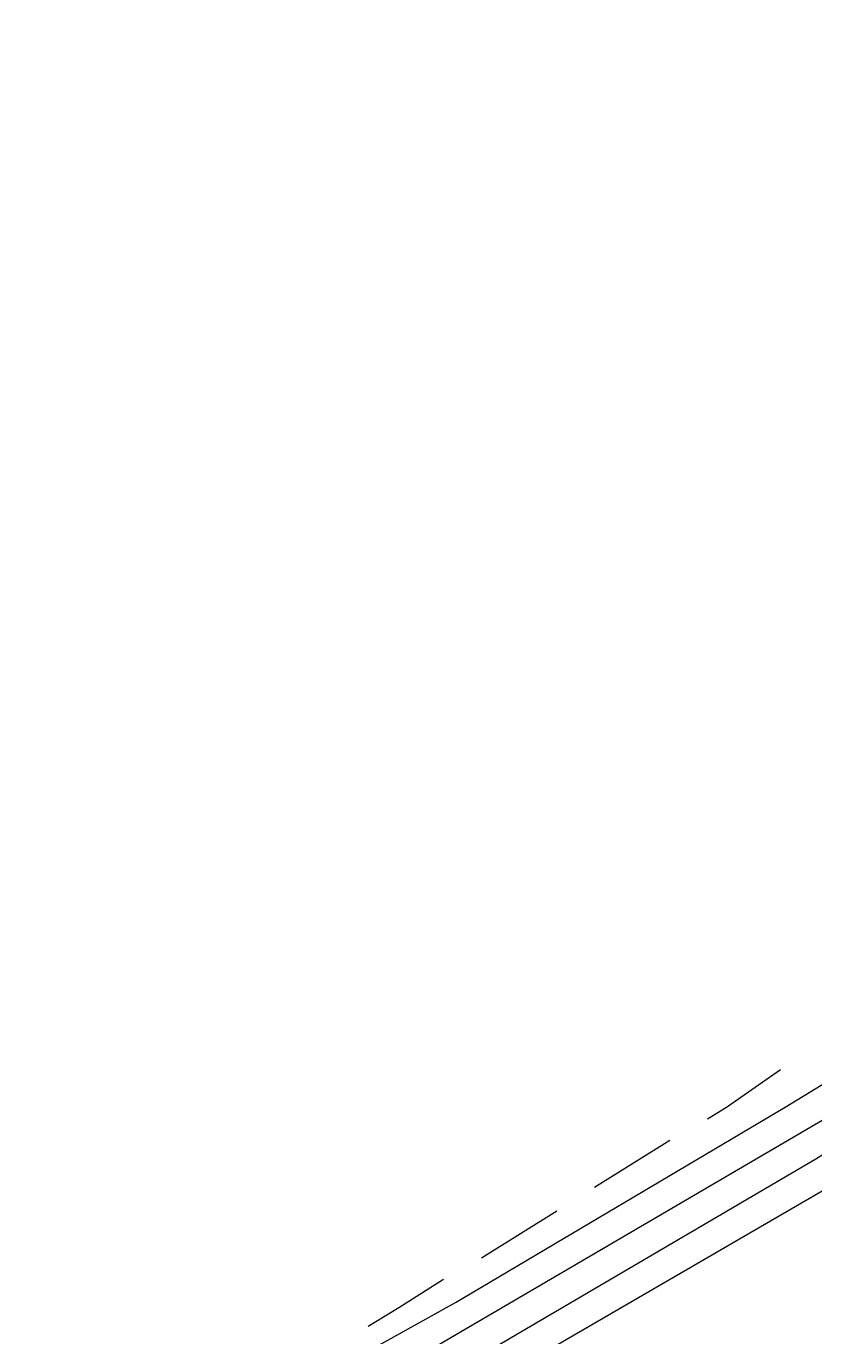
# Model space of a CAD drawing. Header units: feet. Extents: x -84 to 198, y -22 to 181.
# Drawn here: x 108 to 112.46, y 19.98 to 27.4 of the extents above; entities that cross this region are included whole.
import ezdxf

# ---------------------------------------------------------------- set-up
doc = ezdxf.new("R2010")
doc.units = ezdxf.units.FT
doc.layers.add('A-AREA-UNIDAD', color=30, linetype='CONTINUOUS')
doc.layers.add('A-LINEA', color=7, linetype='CONTINUOUS')

msp = doc.modelspace()

# ---------------------------------------------------------------- linework, layer by layer
at = {"layer": 'A-AREA-UNIDAD'}
msp.add_lwpolyline([(73.52, 8.6044), (80.832, 9.6), (80.88, 9.8489), (83.44, 9.76), (88.512, 10.9689), (92.4, 12.16), (92.448, 12.48), (96.72, 13.92), (100.8, 15.5556), (101.952, 15.68), (108.672, 18.9689), (114.32, 22.2756)], dxfattribs=at)
at = {"layer": 'A-LINEA'}
for p, q in [((111.2133, 20.8311), (111.64, 21.0978)), ((110.5733, 20.4311), (111, 20.6978))]:
    msp.add_line(p, q, dxfattribs=at)
for points in [[(77.8133, 8.9778), (79.96, 9.3111), (82.0933, 9.6978), (84.2133, 10.1378), (86.3333, 10.6178), (88.4267, 11.1511), (90.52, 11.7378), (92.5867, 12.3644), (94.6533, 13.0444), (96.6933, 13.7778), (98.72, 14.5511), (100.72, 15.3644), (102.7067, 16.2444), (104.6667, 17.1511), (106.6133, 18.1244), (108.5333, 19.1244), (110.4267, 20.1778), (112.2933, 21.2844), (114.1467, 22.4178), (115.96, 23.6044), (117.7467, 24.8311), (119.5067, 26.0978), (121.2267, 27.4044)], [(77.8133, 8.9778), (79.96, 9.3111), (82.0933, 9.6978), (84.2133, 10.1378), (86.3333, 10.6178), (88.4267, 11.1511), (90.52, 11.7378), (92.5867, 12.3644), (94.6533, 13.0444), (96.6933, 13.7778), (98.72, 14.5511), (100.72, 15.3644), (102.7067, 16.2444), (104.6667, 17.1511), (106.6133, 18.1244), (108.5333, 19.1244), (110.4267, 20.1778), (112.2933, 21.2844), (114.1467, 22.4178), (115.96, 23.6044), (117.7467, 24.8311), (119.5067, 26.0978), (121.2267, 27.4044)], [(77.8133, 8.9778), (79.96, 9.3111), (82.0933, 9.6978), (84.2133, 10.1378), (86.3333, 10.6178), (88.4267, 11.1511), (90.52, 11.7378), (92.5867, 12.3644), (94.6533, 13.0444), (96.6933, 13.7778), (98.72, 14.5511), (100.72, 15.3644), (102.7067, 16.2444), (104.6667, 17.1511), (106.6133, 18.1244), (108.5333, 19.1244), (110.4267, 20.1778), (112.2933, 21.2844), (114.1467, 22.4178), (115.96, 23.6044), (117.7467, 24.8311), (119.5067, 26.0978), (121.2267, 27.4044)], [(77.8133, 8.9778), (79.96, 9.3111), (82.0933, 9.6978), (84.2133, 10.1378), (86.3333, 10.6178), (88.4267, 11.1511), (90.52, 11.7378), (92.5867, 12.3644), (94.6533, 13.0444), (96.6933, 13.7778), (98.72, 14.5511), (100.72, 15.3644), (102.7067, 16.2444), (104.6667, 17.1511), (106.6133, 18.1244), (108.5333, 19.1244), (110.4267, 20.1778), (112.2933, 21.2844), (114.1467, 22.4178), (115.96, 23.6044), (117.7467, 24.8311), (119.5067, 26.0978), (121.2267, 27.4044)], [(77.8133, 8.9778), (79.96, 9.3111), (82.0933, 9.6978), (84.2133, 10.1378), (86.3333, 10.6178), (88.4267, 11.1511), (90.52, 11.7378), (92.5867, 12.3644), (94.6533, 13.0444), (96.6933, 13.7778), (98.72, 14.5511), (100.72, 15.3644), (102.7067, 16.2444), (104.6667, 17.1511), (106.6133, 18.1244), (108.5333, 19.1244), (110.4267, 20.1778), (112.2933, 21.2844), (114.1467, 22.4178), (115.96, 23.6044), (117.7467, 24.8311), (119.5067, 26.0978), (121.2267, 27.4044)], [(77.8133, 8.9778), (79.96, 9.3111), (82.0933, 9.6978), (84.2133, 10.1378), (86.3333, 10.6178), (88.4267, 11.1511), (90.52, 11.7378), (92.5867, 12.3644), (94.6533, 13.0444), (96.6933, 13.7778), (98.72, 14.5511), (100.72, 15.3644), (102.7067, 16.2444), (104.6667, 17.1511), (106.6133, 18.1244), (108.5333, 19.1244), (110.4267, 20.1778), (112.2933, 21.2844), (114.1467, 22.4178), (115.96, 23.6044), (117.7467, 24.8311), (119.5067, 26.0978), (121.2267, 27.4044)], [(77.8667, 8.6578), (80.0133, 8.9911), (82.16, 9.3778), (84.2933, 9.8044), (86.4133, 10.2978), (88.52, 10.8311), (90.6133, 11.4178), (92.6933, 12.0444), (94.76, 12.7244), (96.8133, 13.4578), (98.84, 14.2444), (100.8533, 15.0578), (102.84, 15.9378), (104.8133, 16.8578), (106.76, 17.8178), (108.6933, 18.8311), (110.6, 19.8978), (112.4667, 20.9911), (114.32, 22.1378), (116.1467, 23.3244), (117.9333, 24.5511), (119.7067, 25.8311), (121.44, 27.1378)], [(77.8667, 8.6578), (80.0133, 8.9911), (82.16, 9.3778), (84.2933, 9.8044), (86.4133, 10.2978), (88.52, 10.8311), (90.6133, 11.4178), (92.6933, 12.0444), (94.76, 12.7244), (96.8133, 13.4578), (98.84, 14.2444), (100.8533, 15.0578), (102.84, 15.9378), (104.8133, 16.8578), (106.76, 17.8178), (108.6933, 18.8311), (110.6, 19.8978), (112.4667, 20.9911), (114.32, 22.1378), (116.1467, 23.3244), (117.9333, 24.5511), (119.7067, 25.8311), (121.44, 27.1378)], [(77.8667, 8.6578), (80.0133, 8.9911), (82.16, 9.3778), (84.2933, 9.8044), (86.4133, 10.2978), (88.52, 10.8311), (90.6133, 11.4178), (92.6933, 12.0444), (94.76, 12.7244), (96.8133, 13.4578), (98.84, 14.2444), (100.8533, 15.0578), (102.84, 15.9378), (104.8133, 16.8578), (106.76, 17.8178), (108.6933, 18.8311), (110.6, 19.8978), (112.4667, 20.9911), (114.32, 22.1378), (116.1467, 23.3244), (117.9333, 24.5511), (119.7067, 25.8311), (121.44, 27.1378)], [(77.8667, 8.6578), (80.0133, 8.9911), (82.16, 9.3778), (84.2933, 9.8044), (86.4133, 10.2978), (88.52, 10.8311), (90.6133, 11.4178), (92.6933, 12.0444), (94.76, 12.7244), (96.8133, 13.4578), (98.84, 14.2444), (100.8533, 15.0578), (102.84, 15.9378), (104.8133, 16.8578), (106.76, 17.8178), (108.6933, 18.8311), (110.6, 19.8978), (112.4667, 20.9911), (114.32, 22.1378), (116.1467, 23.3244), (117.9333, 24.5511), (119.7067, 25.8311), (121.44, 27.1378)], [(77.8667, 8.6578), (80.0133, 8.9911), (82.16, 9.3778), (84.2933, 9.8044), (86.4133, 10.2978), (88.52, 10.8311), (90.6133, 11.4178), (92.6933, 12.0444), (94.76, 12.7244), (96.8133, 13.4578), (98.84, 14.2444), (100.8533, 15.0578), (102.84, 15.9378), (104.8133, 16.8578), (106.76, 17.8178), (108.6933, 18.8311), (110.6, 19.8978), (112.4667, 20.9911), (114.32, 22.1378), (116.1467, 23.3244), (117.9333, 24.5511), (119.7067, 25.8311), (121.44, 27.1378)], [(77.8667, 8.6578), (80.0133, 8.9911), (82.16, 9.3778), (84.2933, 9.8044), (86.4133, 10.2978), (88.52, 10.8311), (90.6133, 11.4178), (92.6933, 12.0444), (94.76, 12.7244), (96.8133, 13.4578), (98.84, 14.2444), (100.8533, 15.0578), (102.84, 15.9378), (104.8133, 16.8578), (106.76, 17.8178), (108.6933, 18.8311), (110.6, 19.8978), (112.4667, 20.9911), (114.32, 22.1378), (116.1467, 23.3244), (117.9333, 24.5511), (119.7067, 25.8311), (121.44, 27.1378)], [(77.8933, 8.4844), (80.04, 8.8178), (82.1867, 9.2044), (84.32, 9.6444), (86.4533, 10.1378), (88.56, 10.6711), (90.6533, 11.2578), (92.7467, 11.8844), (94.8133, 12.5644), (96.8667, 13.2978), (98.9067, 14.0844), (100.92, 14.9111), (102.92, 15.7911), (104.8933, 16.7111), (106.84, 17.6711), (108.7733, 18.6844), (110.68, 19.7511), (112.56, 20.8444), (114.4133, 21.9911), (116.24, 23.1911), (118.0267, 24.4178), (119.8, 25.6978), (121.5333, 27.0044)], [(77.8933, 8.4844), (80.04, 8.8178), (82.1867, 9.2044), (84.32, 9.6444), (86.4533, 10.1378), (88.56, 10.6711), (90.6533, 11.2578), (92.7467, 11.8844), (94.8133, 12.5644), (96.8667, 13.2978), (98.9067, 14.0844), (100.92, 14.9111), (102.92, 15.7911), (104.8933, 16.7111), (106.84, 17.6711), (108.7733, 18.6844), (110.68, 19.7511), (112.56, 20.8444), (114.4133, 21.9911), (116.24, 23.1911), (118.0267, 24.4178), (119.8, 25.6978), (121.5333, 27.0044)], [(77.8933, 8.4844), (80.04, 8.8178), (82.1867, 9.2044), (84.32, 9.6444), (86.4533, 10.1378), (88.56, 10.6711), (90.6533, 11.2578), (92.7467, 11.8844), (94.8133, 12.5644), (96.8667, 13.2978), (98.9067, 14.0844), (100.92, 14.9111), (102.92, 15.7911), (104.8933, 16.7111), (106.84, 17.6711), (108.7733, 18.6844), (110.68, 19.7511), (112.56, 20.8444), (114.4133, 21.9911), (116.24, 23.1911), (118.0267, 24.4178), (119.8, 25.6978), (121.5333, 27.0044)], [(77.8933, 8.4844), (80.04, 8.8178), (82.1867, 9.2044), (84.32, 9.6444), (86.4533, 10.1378), (88.56, 10.6711), (90.6533, 11.2578), (92.7467, 11.8844), (94.8133, 12.5644), (96.8667, 13.2978), (98.9067, 14.0844), (100.92, 14.9111), (102.92, 15.7911), (104.8933, 16.7111), (106.84, 17.6711), (108.7733, 18.6844), (110.68, 19.7511), (112.56, 20.8444), (114.4133, 21.9911), (116.24, 23.1911), (118.0267, 24.4178), (119.8, 25.6978), (121.5333, 27.0044)], [(111.8533, 21.2178), (111.96, 21.2844), (112.2667, 21.4978)], [(109.9333, 20.0444), (110.1067, 20.1511), (110.36, 20.3111)]]:
    msp.add_lwpolyline(points, dxfattribs=at)

doc.saveas('drawing.dxf')
